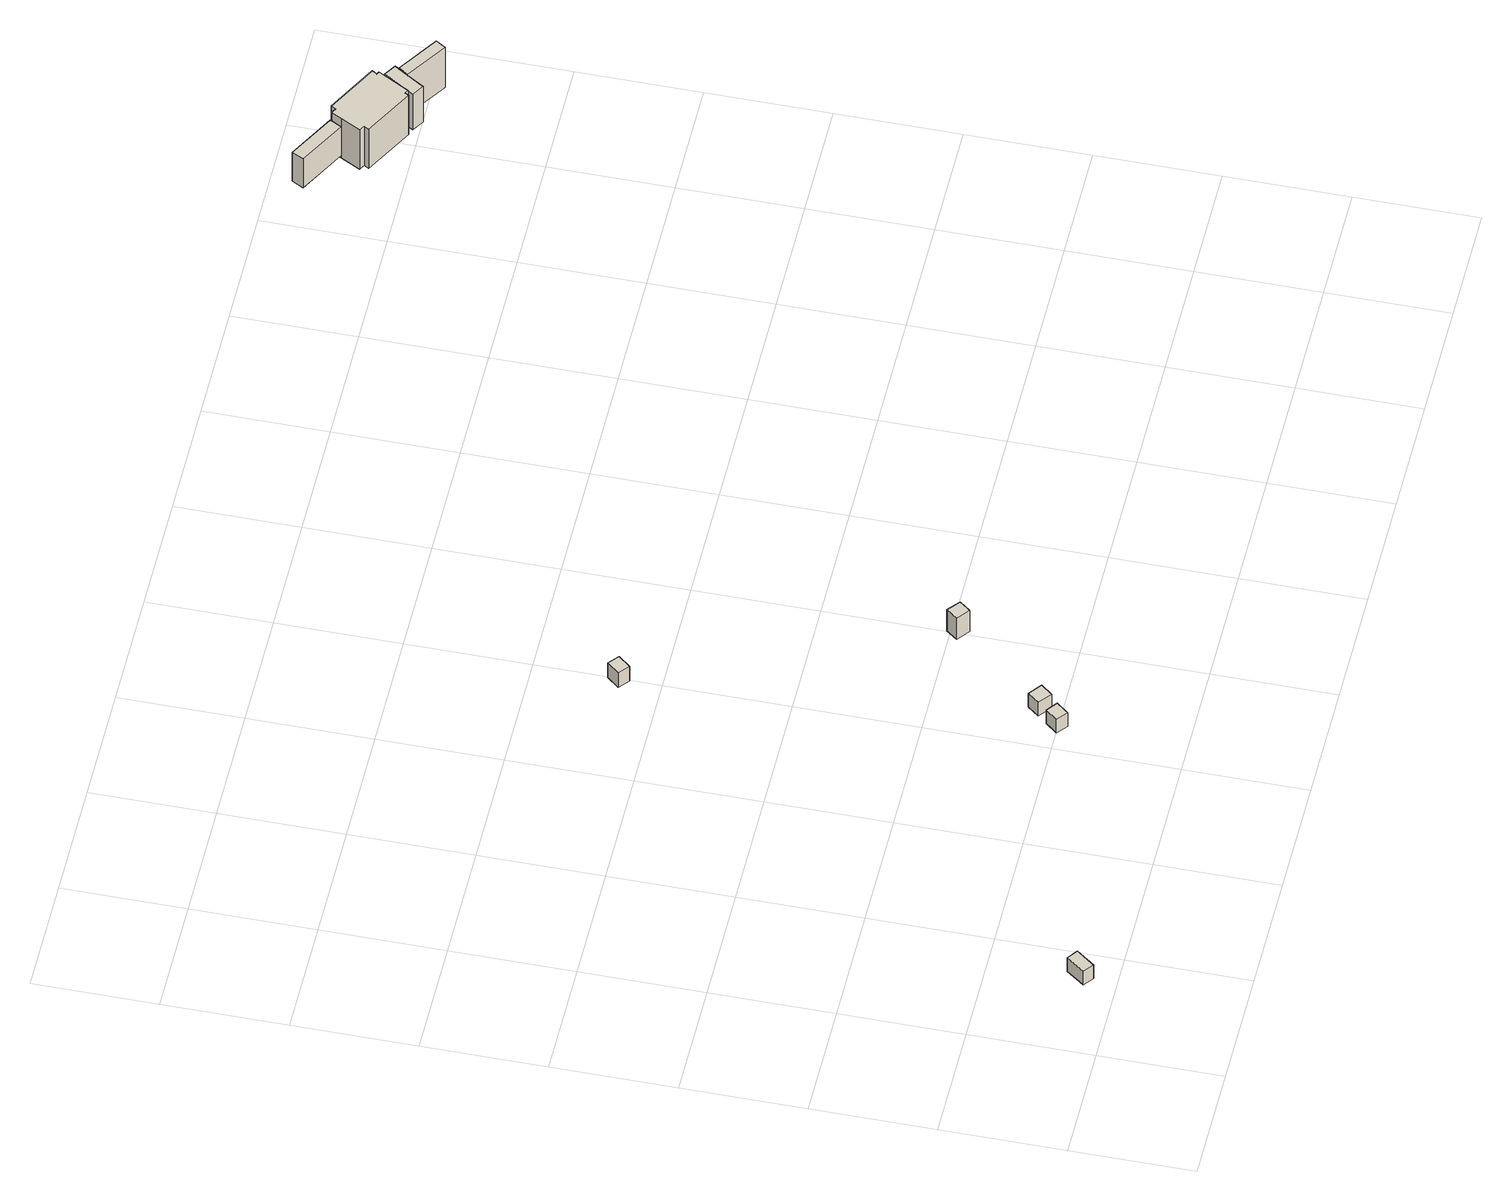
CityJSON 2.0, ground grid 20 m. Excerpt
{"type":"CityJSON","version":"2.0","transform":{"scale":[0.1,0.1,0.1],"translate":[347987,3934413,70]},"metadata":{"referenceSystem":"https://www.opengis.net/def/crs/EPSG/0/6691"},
"CityObjects":{
"building1":{"type":"Building","attributes":{"BuildingIDAttribute.prefecture":"14","BuildingIDAttribute.city":"14151","BuildingDetailAttribute.surveyYear":2015},"geometry":[{"type":"Solid","lod":"1","boundaries":[[[[0,1,2,3]],[[2,4,5,3]],[[1,6,4,2]],[[0,7,6,1]],[[3,5,7,0]],[[4,6,7,5]]]]}]},
"building2":{"type":"Building","attributes":{"BuildingIDAttribute.prefecture":"14","BuildingIDAttribute.city":"14151","BuildingDetailAttribute.surveyYear":2015},"geometry":[{"type":"Solid","lod":"1","boundaries":[[[[8,9,10,11]],[[10,12,13,11]],[[9,14,12,10]],[[8,15,14,9]],[[11,13,15,8]],[[12,14,15,13]]]]}]},
"building3":{"type":"Building","attributes":{"BuildingIDAttribute.prefecture":"14","BuildingIDAttribute.city":"14151","BuildingDetailAttribute.surveyYear":2015},"geometry":[{"type":"Solid","lod":"1","boundaries":[[[[16,17,18,19]],[[18,20,21,19]],[[17,22,20,18]],[[16,23,22,17]],[[19,21,23,16]],[[20,22,23,21]]]]}]},
"building4":{"type":"Building","attributes":{"measuredHeight":3.4,"BuildingIDAttribute.prefecture":"14","BuildingIDAttribute.city":"14151","BuildingDetailAttribute.surveyYear":2015},"geometry":[{"type":"Solid","lod":"1","boundaries":[[[[24,25,26,27]],[[26,28,29,27]],[[25,30,28,26]],[[24,31,30,25]],[[27,29,31,24]],[[28,30,31,29]]]]}]},
"building5":{"type":"Building","attributes":{"measuredHeight":7,"BuildingIDAttribute.prefecture":"14","BuildingIDAttribute.city":"14151","BuildingDetailAttribute.surveyYear":2015},"geometry":[{"type":"Solid","lod":"1","boundaries":[[[[32,33,34,35]],[[34,36,37,35]],[[33,38,36,34]],[[32,39,38,33]],[[35,37,39,32]],[[36,38,39,37]]]]}]},
"building6":{"type":"Building","attributes":{"measuredHeight":10.3,"BuildingIDAttribute.prefecture":"14","BuildingIDAttribute.city":"14151","BuildingDetailAttribute.surveyYear":2015},"geometry":[{"type":"Solid","lod":"1","boundaries":[[[[40,41,42,43,44]],[[43,45,46,44]],[[42,47,45,43]],[[41,48,47,42]],[[40,49,48,41]],[[44,46,49,40]],[[45,47,48,49,46]]]]}]},
"building7":{"type":"Building","attributes":{"measuredHeight":8.9,"BuildingIDAttribute.prefecture":"14","BuildingIDAttribute.city":"14151","BuildingDetailAttribute.surveyYear":2015},"geometry":[{"type":"Solid","lod":"1","boundaries":[[[[50,51,52,53,54,55,56,57,58,59,60,61,62]],[[61,63,64,62]],[[60,65,63,61]],[[59,66,65,60]],[[58,67,66,59]],[[57,68,67,58]],[[56,69,68,57]],[[55,70,69,56]],[[54,71,70,55]],[[53,72,71,54]],[[52,73,72,53]],[[51,74,73,52]],[[50,75,74,51]],[[62,64,75,50]],[[63,65,66,67,68,69,70,71,72,73,74,75,64]]]]}]},
"building8":{"type":"Building","attributes":{"measuredHeight":8.3,"BuildingIDAttribute.prefecture":"14","BuildingIDAttribute.city":"14151","BuildingDetailAttribute.surveyYear":2015},"geometry":[{"type":"Solid","lod":"1","boundaries":[[[[76,77,78,79,80,81]],[[80,82,83,81]],[[79,84,82,80]],[[78,85,84,79]],[[77,86,85,78]],[[76,87,86,77]],[[81,83,87,76]],[[82,84,85,86,87,83]]]]}]},
"building9":{"type":"Building","attributes":{"measuredHeight":9.1,"BuildingIDAttribute.prefecture":"14","BuildingIDAttribute.city":"14151","BuildingDetailAttribute.surveyYear":2015},"geometry":[{"type":"Solid","lod":"1","boundaries":[[[[88,89,90,91]],[[90,92,93,91]],[[89,94,92,90]],[[88,95,94,89]],[[91,93,95,88]],[[92,94,95,93]]]]}]}
},
"vertices":[
[3,20,160],[25,50,160],[42,38,160],[19,8,160],[42,38,190],[19,8,190],[25,50,190],[3,20,190],
[565,185,86],[581,204,86],[598,191,86],[582,171,86],[598,191,116],[582,171,116],[581,204,116],[565,185,116],
[593,219,86],[608,238,86],[629,222,86],[614,203,86],[629,222,116],[614,203,116],[608,238,116],[593,219,116],
[455,837,152],[472,857,152],[489,843,152],[472,823,152],[489,843,184],[472,823,184],[472,857,184],[455,837,184],
[720,373,86],[734,391,86],[754,375,86],[740,357,86],[754,375,133],[740,357,133],[734,391,133],[720,373,133],
[1471,1546,21],[1481,1565,21],[1558,1523,21],[1557,1521,21],[1548,1504,21],[1557,1521,85],[1548,1504,85],[1558,1523,85],[1481,1565,85],[1471,1546,85],
[1535,1459,16],[1540,1467,16],[1531,1472,16],[1548,1504,16],[1557,1521,16],[1566,1516,16],[1570,1524,16],[1654,1479,16],[1649,1471,16],[1654,1469,16],[1626,1418,16],[1620,1421,16],[1616,1415,16],[1620,1421,103],[1616,1415,103],[1626,1418,103],[1654,1469,103],[1649,1471,103],[1654,1479,103],[1570,1524,103],[1566,1516,103],[1557,1521,103],[1548,1504,103],[1531,1472,103],[1540,1467,103],[1535,1459,103],
[1677,1449,17],[1672,1442,17],[1662,1426,17],[1645,1399,17],[1626,1411,17],[1658,1461,17],[1626,1411,96],[1658,1461,96],[1645,1399,96],[1662,1426,96],[1672,1442,96],[1677,1449,96],
[1672,1442,10],[1738,1399,10],[1728,1383,10],[1662,1426,10],[1728,1383,99],[1662,1426,99],[1738,1399,99],[1672,1442,99]
]}
